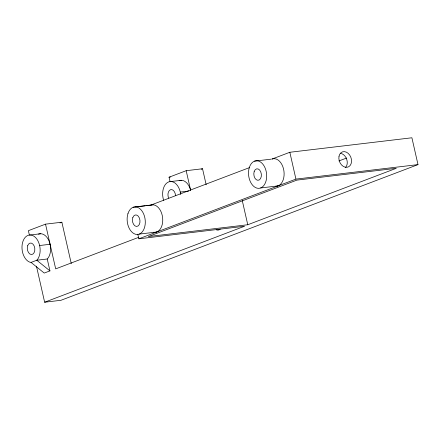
<?xml version="1.0" encoding="UTF-8"?>
<svg xmlns="http://www.w3.org/2000/svg" width="440" height="440" viewBox="0 0 440 440"><rect width="100%" height="100%" fill="white"/><g stroke="black" fill="none" stroke-linecap="round" stroke-linejoin="round"><path stroke-width="0.66" d="M31.059 262.411L44.226 273.064L49.94 270.892L36.773 260.238L37.989 258.77A13.866 9.009 83.2 0 0 35.667 237.661A13.866 9.009 83.2 0 0 22.545 242.649A13.866 9.009 83.2 0 0 29.42 262.026L31.059 262.411L36.773 260.238L47.234 258.995L48.455 257.527A13.866 9.009 83.2 0 0 49.016 240.917A13.866 9.009 83.2 0 0 38.478 234.119M71.275 263.599L61.87 222.211L45.523 224.153L28.386 230.665L29.42 235.208M170.082 181.753L169.048 177.21L186.186 170.698L202.532 168.757L206.173 184.778M59.967 222.931L61.87 222.211M201.262 169.235L202.532 168.757M146.581 205.667L150.601 205.189L249.508 167.602M36.449 266.156L44.644 302.225L60.995 300.284L418 164.61L411.901 137.775L289.834 152.273L271.986 159.06A13.866 9.009 83.2 0 1 283.927 171.001A13.866 9.009 83.2 0 1 275.759 186.28M338.971 160.936L346.649 158.015M138.886 237.259L55.688 268.879L45.523 224.153M137.808 234.223L138.847 238.805L295.933 179.108L418 164.61M247.764 224.752L396.275 168.311L296.879 180.114L148.363 236.555L247.764 224.752L242.259 200.53M44.644 302.225L244.569 226.248L138.847 238.805M254.546 161.128L271.315 159.137M169.048 177.21L170.412 177.045M171.001 181.517L181.462 180.274M180.296 192.066L188.793 191.059M260.645 187.963L278.08 185.895M135.487 206.872L152.922 204.804M133.166 207.257L145.239 205.827M30.338 234.977L40.799 233.734M39.633 245.52L50.094 244.277M139.26 234.091L156.701 232.023M289.834 152.273L295.933 179.108M186.186 170.698L190.608 190.174M47.234 258.995L49.94 270.892M150.601 205.189A13.866 9.009 83.2 0 1 162.652 218.026A13.866 9.009 83.2 0 1 153.186 232.249M340.775 153.357A8.085 6.067 69.2 0 1 346.731 159.363A8.085 6.067 69.2 0 1 345.505 167.519M220.253 229.125A8.085 5.253 83.2 0 1 216.288 229.785M179.141 180.664A13.866 9.009 83.2 0 1 190.619 190.245M163.631 200.305A13.866 9.009 83.2 0 1 168.867 181.836A13.866 9.009 83.2 0 1 180.691 194.447M168.608 198.077A5.775 3.751 83.2 0 1 170.456 189.734A5.775 3.751 83.2 0 1 175.505 195.459M339.026 156.195A8.085 6.067 69.2 0 0 346.979 167.305A8.085 6.067 69.2 0 0 349.597 154.935A8.085 6.067 69.2 0 0 339.026 156.195M127.996 213.488A13.866 9.009 83.2 0 0 136.939 234.476A13.866 9.009 83.2 0 0 143.698 214.06A13.866 9.009 83.2 0 0 127.996 213.488M132.792 217.679A5.775 3.751 83.2 0 0 136.516 226.43A5.775 3.751 83.2 0 0 139.332 217.916A5.775 3.751 83.2 0 0 132.792 217.679M249.381 167.36A13.866 9.009 83.2 0 0 258.324 188.347A13.866 9.009 83.2 0 0 265.084 167.926A13.866 9.009 83.2 0 0 249.381 167.36M254.172 171.551A5.775 3.751 83.2 0 0 257.895 180.296A5.775 3.751 83.2 0 0 260.716 171.787A5.775 3.751 83.2 0 0 254.172 171.551M27.643 245.784A5.775 3.751 83.2 0 0 31.367 254.529A5.775 3.751 83.2 0 0 34.183 246.021A5.775 3.751 83.2 0 0 27.643 245.784"/></g></svg>
